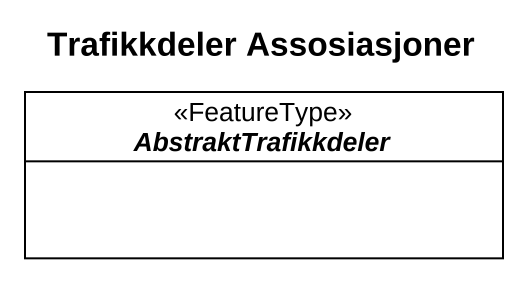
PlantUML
@startuml
title Trafikkdeler Assosiasjoner
hide circle
hide empty members
abstract class AbstraktTrafikkdeler <<FeatureType>>
@enduml
